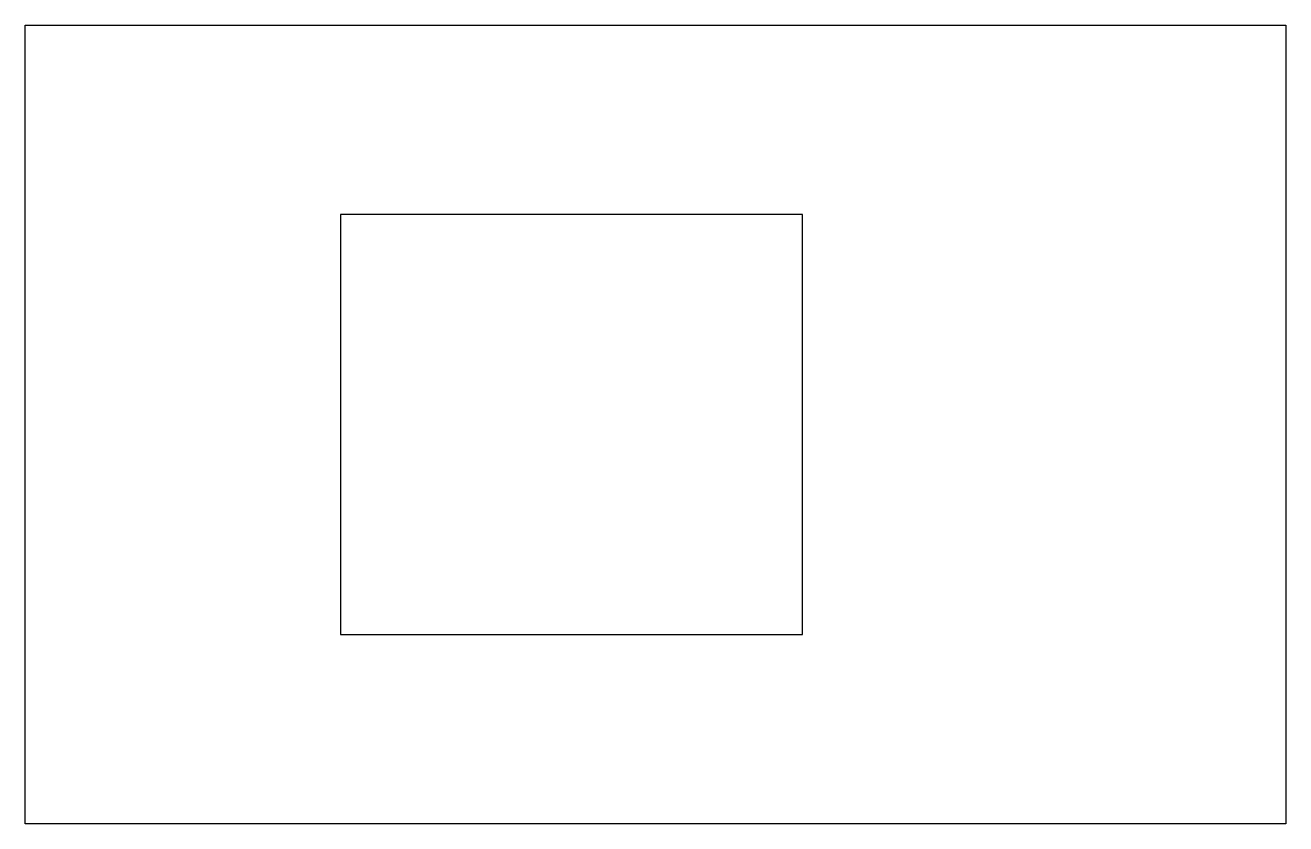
# Model space of a CAD drawing. Header units: millimetres. Extents: x -12.5 to 2.5, y -9 to 0.5.
import ezdxf

# ---------------------------------------------------------------- set-up
doc = ezdxf.new("R2010")
doc.units = ezdxf.units.MM
doc.layers.get('0').update_dxf_attribs({"linetype": 'CONTINUOUS'})

msp = doc.modelspace()

# ---------------------------------------------------------------- linework, layer by layer
for points in [[(2.5, -9), (-12.5, -9), (-12.5, 0.5), (2.5, 0.5)], [(-3.25, -1.75), (-8.75, -1.75), (-8.75, -6.75), (-3.25, -6.75)]]:
    msp.add_lwpolyline(points, close=True)

doc.saveas('drawing.dxf')
